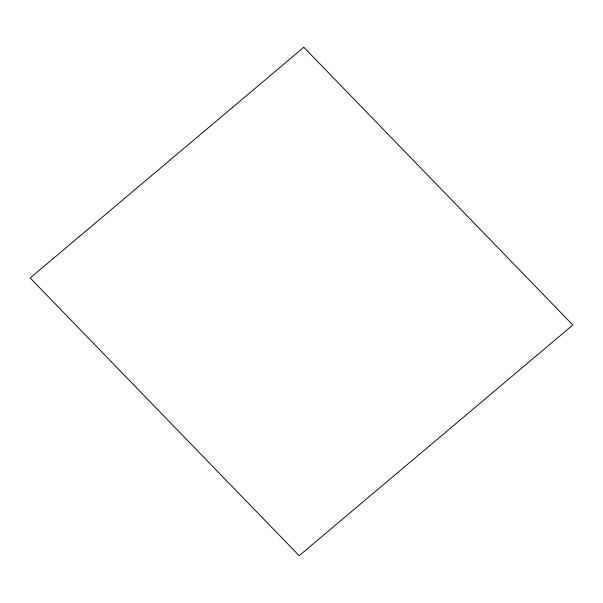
<?xml version="1.0" encoding="UTF-8"?>
<svg xmlns="http://www.w3.org/2000/svg" width="603" height="603" viewBox="0 0 603 603"><rect width="100%" height="100%" fill="white"/><g stroke="black" fill="none" stroke-linecap="round" stroke-linejoin="round"><path stroke-width="0.9" d="M303.822 47.305L30.15 277.983L299.178 555.695L572.85 325.017L303.822 47.305"/></g></svg>
